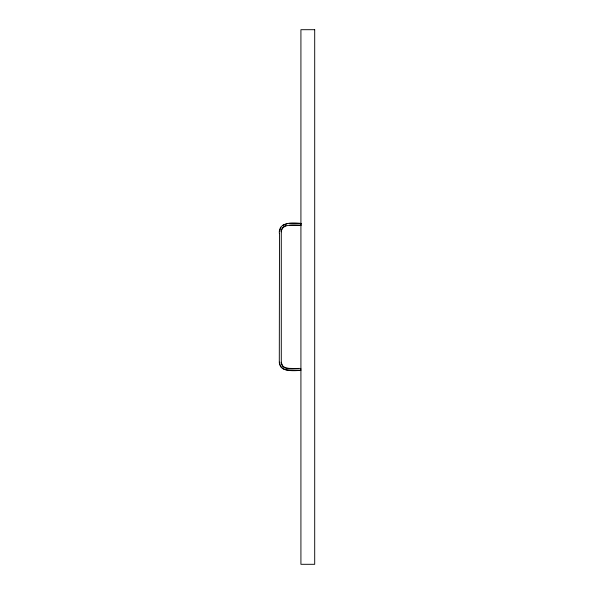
<?xml version="1.0" encoding="UTF-8"?>
<svg xmlns="http://www.w3.org/2000/svg" width="594" height="594" viewBox="0 0 594 594"><rect width="100%" height="100%" fill="white"/><g stroke="black" fill="none" stroke-linecap="round" stroke-linejoin="round"><path stroke-width="0.89" d="M279.299 233.264C278.467 221.599 293.072 222.691 300.742 223.374L300.742 225.356C294.282 225.349 280.546 222.795 281.289 233.36L281.289 360.476C280.42 371.28 294.208 368.013 300.757 368.443L300.757 370.426C293.035 370.723 278.363 372.475 279.299 360.588L279.492 233.271M279.663 231.586L280.925 227.22M281.244 231.816C281.229 228.95 283.138 226.262 285.959 225.549M282.796 225.245L286.999 223.834M301.091 223.574L289.204 223.374M301.091 225.163L289.323 225.356M298.039 368.577L286.278 368.302L284.051 367.486L282.514 366.156M285.907 369.862L300.757 370.233M285.239 369.617L283.227 368.874L281.214 367.144L280.257 365.132M282.172 365.444L281.289 362.251M279.67 362.125L279.93 364.464M300.742 223.374L300.742 225.356M314.701 29.7L300.92 29.7L300.92 564.3L314.701 564.3L314.701 29.7"/></g></svg>
